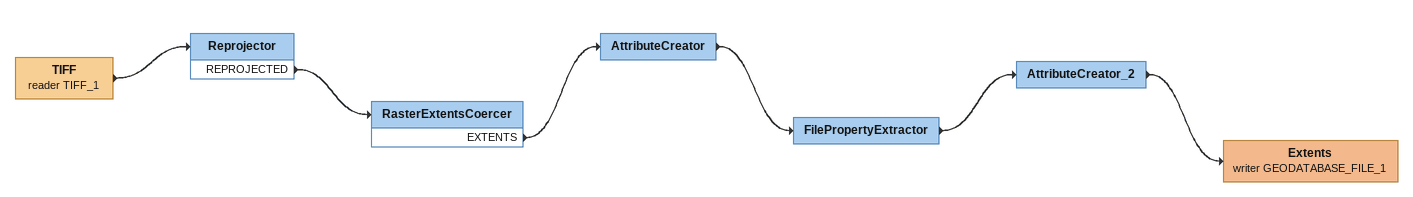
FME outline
TIFF (reader TIFF_1)
    -> Reprojector
Reprojector
    REPROJECTED -> RasterExtentsCoercer
RasterExtentsCoercer
    EXTENTS -> AttributeCreator
AttributeCreator
    -> FilePropertyExtractor
FilePropertyExtractor
    -> AttributeCreator_2
AttributeCreator_2
    -> Extents (writer GEODATABASE_FILE_1)
Extents (writer GEODATABASE_FILE_1)
